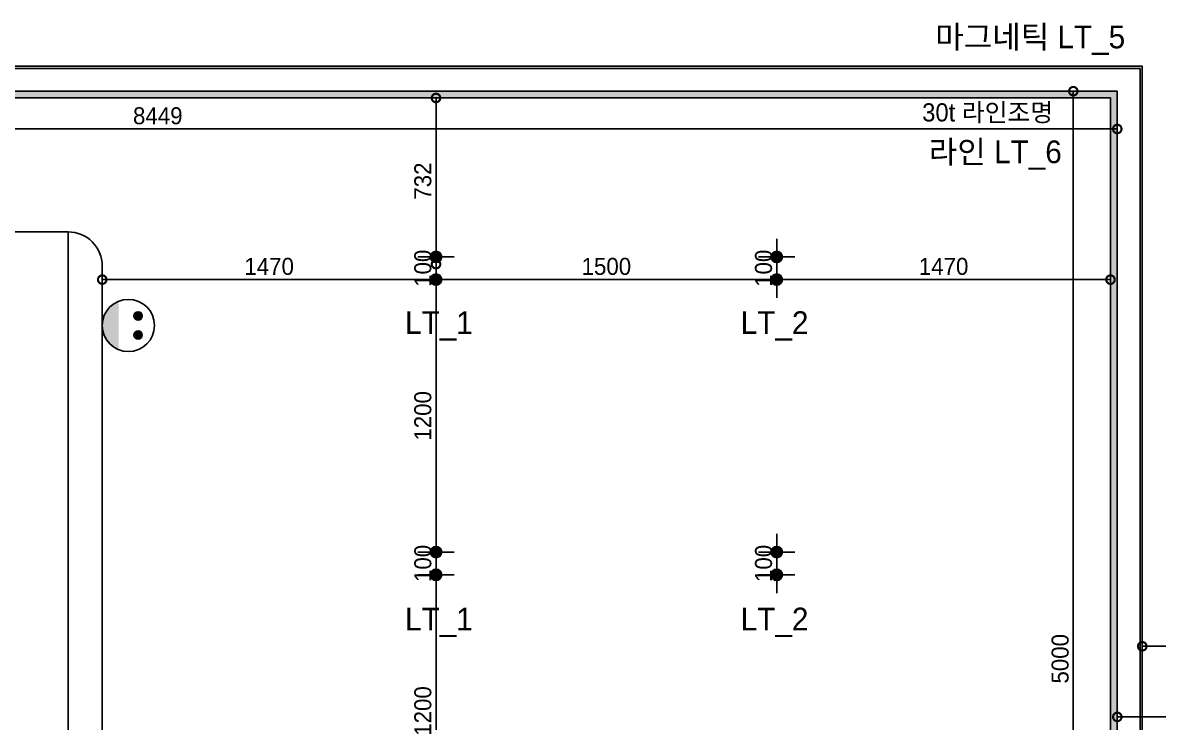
# Model space of a CAD drawing. Header units: inches. Extents: x -55157 to -7160, y -122257 to -52101.
# Drawn here: x -25335 to -20336, y -96871 to -93790 of the extents above; entities that cross this region are included whole.
import ezdxf

# ---------------------------------------------------------------- set-up
doc = ezdxf.new("R2010")
doc.units = ezdxf.units.IN
doc.header["$LTSCALE"] = 50
doc.header["$MEASUREMENT"] = 0
doc.linetypes.add('DASHEDX2', pattern=[1.5, 1, -0.5])
doc.linetypes.add('HIDDEN', pattern=[0.375, 0.25, -0.125])
for name, color, linetype in [('0-ELC TEXT', 7, 'Continuous'), ('03-WAL NEW', 3, 'Continuous'), ('07-DIM WAL', 5, 'Continuous'), ('3.기호.계단선', 30, 'Continuous'), ('CEIL-LIGHT', 7, 'Continuous'), ('RC-LIGHT', 7, 'Continuous'), ('도면층2', 2, 'Continuous'), ('설비', 140, 'Continuous')]:
    doc.layers.add(name, color=color, linetype=linetype)
doc.styles.add('스타일1', font='HY울릉도M.TTF')
doc.styles.add('코레일둥고', font='Korail_Round_Gothic_Medium.ttf')
doc.dimstyles.new('30', dxfattribs={"dimscale": 30, "dimtxt": 2.5, "dimasz": 2.5, "dimexe": 1.25, "dimexo": 2, "dimtad": 1, "dimdec": 0, "dimtxsty": '스타일1', "dimblk": 'DOTSMALL', "dimcen": 2.5, "dimclrd": 1, "dimclre": 1, "dimclrt": 2, "dimadec": 0, "dimazin": 0, "dimtfac": 1, "dimtix": 1, "dimtmove": 0, "dimatfit": 3, "dimldrblk": 'DOTSMALL', "dimfxl": 1.25, "dimarcsym": 0})

# ---------------------------------------------------------------- blocks, each defined once
blk = doc.blocks.new('vudauseh')
at = {"layer": '도면층2'}
for p, q in [((-46635, -60605.2), (-48930, -60605.2)), ((-46635, -65085.2), (-46635, -60605.2))]:
    blk.add_line(p, q, dxfattribs=at)
blk = doc.blocks.new('ccjwsjdeh')
at = {"layer": '03-WAL NEW'}
blk.add_lwpolyline([(-25135, -81604.4), (-25135, -77124.4, -0.414214), (-24985, -77274.4), (-24985, -81604.4)], format="xyb", dxfattribs=at)
blk.add_blockref('vudauseh', (21500, -16519.2))
blk = doc.blocks.new('1')
at = {"linetype": 'Continuous'}
h = blk.add_hatch(color=4, dxfattribs=at)
h.dxf.hatch_style = 1
edge = h.paths.add_edge_path()
edge.add_arc((11539653.5, -14273503.8), 37.5, 0, 360)
at = {"color": 1, "linetype": 'Continuous'}
for p, q in [((11539653.5, -14273637.1), (11539653.5, -14273370.5)), ((11539520.2, -14273503.8), (11539786.8, -14273503.8))]:
    blk.add_line(p, q, dxfattribs=at)
at = {"color": 4, "linetype": 'Continuous'}
for radius in [41.5, 37.5]:
    blk.add_circle((11539653.5, -14273503.8), radius, dxfattribs=at)
blk = doc.blocks.new('_DOTSMALL')
at = {"color": 0, "linetype": 'ByBlock', "const_width": 0.5}
blk.add_lwpolyline([(-0.0625, 0, 1), (0.0625, 0, 1)], format="xyb", close=True, dxfattribs=at)
blk = doc.blocks.new('*D270')
at = {"layer": '07-DIM WAL', "color": 1, "lineweight": -2, "transparency": 16777216}
for p, q in [((-23515.5, -96296.4), (-23515.5, -96046.4)), ((-23455.5, -96121.4), (-23478, -96121.4)), ((-23575.5, -96221.4), (-23553, -96221.4))]:
    blk.add_line(p, q, dxfattribs=at)
at = {"layer": 'Defpoints', "color": 0, "transparency": 16777216}
for p in [(-23515.5, -96121.4), (-23515.5, -96121.4), (-23515.5, -96221.4)]:
    blk.add_point(p, dxfattribs=at)
at = {"layer": '07-DIM WAL', "color": 1, "lineweight": -2, "transparency": 16777216, "xscale": 75, "yscale": 75, "zscale": 75}
for p, rotation in [((-23515.5, -96121.4), 270), ((-23515.5, -96221.4), 90)]:
    blk.add_blockref('_DOTSMALL', p, dxfattribs=dict(at, rotation=rotation))
at = {"layer": '07-DIM WAL', "color": 2, "transparency": 16777216, "insert": (-23573.2, -96171.4), "char_height": 75, "attachment_point": 5, "rotation": 90, "style": '스타일1'}
blk.add_mtext('100', dxfattribs=at)
blk = doc.blocks.new('*D272')
at = {"layer": '07-DIM WAL', "color": 1, "lineweight": -2, "transparency": 16777216}
for p, q in [((-23515.5, -94996.4), (-23515.5, -94746.4)), ((-23455.5, -94821.4), (-23478, -94821.4)), ((-23575.5, -94921.4), (-23553, -94921.4))]:
    blk.add_line(p, q, dxfattribs=at)
at = {"layer": 'Defpoints', "color": 0, "transparency": 16777216}
for p in [(-23515.5, -94821.4), (-23515.5, -94821.4), (-23515.5, -94921.4)]:
    blk.add_point(p, dxfattribs=at)
at = {"layer": '07-DIM WAL', "color": 1, "lineweight": -2, "transparency": 16777216, "xscale": 75, "yscale": 75, "zscale": 75}
for p, rotation in [((-23515.5, -94821.4), 270), ((-23515.5, -94921.4), 90)]:
    blk.add_blockref('_DOTSMALL', p, dxfattribs=dict(at, rotation=rotation))
at = {"layer": '07-DIM WAL', "color": 2, "transparency": 16777216, "insert": (-23573.2, -94871.4), "char_height": 75, "attachment_point": 5, "rotation": 90, "style": '스타일1'}
blk.add_mtext('100', dxfattribs=at)
blk = doc.blocks.new('*D273')
at = {"layer": '07-DIM WAL', "color": 1, "lineweight": -2, "transparency": 16777216}
for p, q in [((-23575.5, -94921.4), (-23553, -94921.4)), ((-23515.5, -94921.4), (-23515.5, -96121.4)), ((-23575.5, -96121.4), (-23553, -96121.4))]:
    blk.add_line(p, q, dxfattribs=at)
at = {"layer": 'Defpoints', "color": 0, "transparency": 16777216}
for p in [(-23515.5, -94921.4), (-23515.5, -96121.4), (-23515.5, -96121.4)]:
    blk.add_point(p, dxfattribs=at)
at = {"layer": '07-DIM WAL', "color": 1, "lineweight": -2, "transparency": 16777216, "xscale": 75, "yscale": 75, "zscale": 75}
for p, rotation in [((-23515.5, -94921.4), 90), ((-23515.5, -96121.4), 270)]:
    blk.add_blockref('_DOTSMALL', p, dxfattribs=dict(at, rotation=rotation))
at = {"layer": '07-DIM WAL', "color": 2, "transparency": 16777216, "insert": (-23573.2, -95521.4), "char_height": 75, "attachment_point": 5, "rotation": 90, "style": '스타일1'}
blk.add_mtext('1200', dxfattribs=at)
blk = doc.blocks.new('*D274')
at = {"layer": '07-DIM WAL', "color": 1, "lineweight": -2, "transparency": 16777216}
for p, q in [((-23575.5, -96221.4), (-23553, -96221.4)), ((-23515.5, -96221.4), (-23515.5, -97421.4)), ((-23575.5, -97421.4), (-23553, -97421.4))]:
    blk.add_line(p, q, dxfattribs=at)
at = {"layer": 'Defpoints', "color": 0, "transparency": 16777216}
for p in [(-23515.5, -96221.4), (-23515.5, -97421.4), (-23515.5, -97421.4)]:
    blk.add_point(p, dxfattribs=at)
at = {"layer": '07-DIM WAL', "color": 1, "lineweight": -2, "transparency": 16777216, "xscale": 75, "yscale": 75, "zscale": 75}
for p, rotation in [((-23515.5, -96221.4), 90), ((-23515.5, -97421.4), 270)]:
    blk.add_blockref('_DOTSMALL', p, dxfattribs=dict(at, rotation=rotation))
at = {"layer": '07-DIM WAL', "color": 2, "transparency": 16777216, "insert": (-23573.2, -96821.4), "char_height": 75, "attachment_point": 5, "rotation": 90, "style": '스타일1'}
blk.add_mtext('1200', dxfattribs=at)
blk = doc.blocks.new('*D276')
at = {"layer": '07-DIM WAL', "color": 1, "lineweight": -2, "transparency": 16777216}
for p, q in [((-20515.9, -96787.7), (-20515.9, -96809.9)), ((-19716, -96787.7), (-19716, -96809.9)), ((-20515.9, -96847.4), (-19716, -96847.4))]:
    blk.add_line(p, q, dxfattribs=at)
at = {"layer": 'Defpoints', "color": 0, "transparency": 16777216}
for p in [(-20515.9, -96847.7), (-19716, -96847.4), (-19716, -96847.7)]:
    blk.add_point(p, dxfattribs=at)
at = {"layer": '07-DIM WAL', "color": 1, "lineweight": -2, "transparency": 16777216, "xscale": 75, "yscale": 75, "zscale": 75, "rotation": 180}
blk.add_blockref('_DOTSMALL', (-20515.9, -96847.4), dxfattribs=at)
at = {"layer": '07-DIM WAL', "color": 1, "lineweight": -2, "transparency": 16777216, "xscale": 75, "yscale": 75, "zscale": 75}
blk.add_blockref('_DOTSMALL', (-19716, -96847.4), dxfattribs=at)
at = {"layer": '07-DIM WAL', "color": 2, "transparency": 16777216, "insert": (-20116, -96789.6), "char_height": 75, "attachment_point": 5, "style": '스타일1'}
blk.add_mtext('800', dxfattribs=at)
blk = doc.blocks.new('*D277')
at = {"layer": '07-DIM WAL', "color": 1, "lineweight": -2, "transparency": 16777216}
for p, q in [((-28965, -94151.4), (-28965, -94295.4)), ((-20516, -94151.4), (-20516, -94295.4)), ((-20516, -94257.9), (-28965, -94257.9))]:
    blk.add_line(p, q, dxfattribs=at)
at = {"layer": 'Defpoints', "color": 0, "transparency": 16777216}
for p in [(-28965, -94091.4), (-20516, -94091.4), (-28965, -94257.9)]:
    blk.add_point(p, dxfattribs=at)
at = {"layer": '07-DIM WAL', "color": 1, "lineweight": -2, "transparency": 16777216, "xscale": 75, "yscale": 75, "zscale": 75, "rotation": 180}
blk.add_blockref('_DOTSMALL', (-28965, -94257.9), dxfattribs=at)
at = {"layer": '07-DIM WAL', "color": 1, "lineweight": -2, "transparency": 16777216, "xscale": 75, "yscale": 75, "zscale": 75}
blk.add_blockref('_DOTSMALL', (-20516, -94257.9), dxfattribs=at)
at = {"layer": '07-DIM WAL', "color": 2, "transparency": 16777216, "insert": (-24740.5, -94200.1), "char_height": 75, "attachment_point": 5, "style": '스타일1'}
blk.add_mtext('8449', dxfattribs=at)
blk = doc.blocks.new('*D278')
at = {"layer": '07-DIM WAL', "color": 1, "lineweight": -2, "transparency": 16777216}
for p, q in [((-20576, -94091.4), (-20747.1, -94091.4)), ((-20709.6, -94091.4), (-20709.6, -99091.4)), ((-20576, -99091.4), (-20747.1, -99091.4))]:
    blk.add_line(p, q, dxfattribs=at)
at = {"layer": 'Defpoints', "color": 0, "transparency": 16777216}
for p in [(-20516, -94091.4), (-20709.6, -99091.4), (-20516, -99091.4)]:
    blk.add_point(p, dxfattribs=at)
at = {"layer": '07-DIM WAL', "color": 1, "lineweight": -2, "transparency": 16777216, "xscale": 75, "yscale": 75, "zscale": 75}
for p, rotation in [((-20709.6, -94091.4), 90), ((-20709.6, -99091.4), 270)]:
    blk.add_blockref('_DOTSMALL', p, dxfattribs=dict(at, rotation=rotation))
at = {"layer": '07-DIM WAL', "color": 2, "transparency": 16777216, "insert": (-20767.3, -96591.4), "char_height": 75, "attachment_point": 5, "rotation": 90, "style": '스타일1'}
blk.add_mtext('5000', dxfattribs=at)
blk = doc.blocks.new('*D345')
at = {"layer": '07-DIM WAL', "color": 1, "lineweight": -2, "transparency": 16777216}
for p, q in [((-22015.5, -96296.4), (-22015.5, -96046.4)), ((-21955.5, -96121.4), (-21978, -96121.4)), ((-22075.5, -96221.4), (-22053, -96221.4))]:
    blk.add_line(p, q, dxfattribs=at)
at = {"layer": 'Defpoints', "color": 0, "transparency": 16777216}
for p in [(-22015.5, -96121.4), (-22015.5, -96121.4), (-22015.5, -96221.4)]:
    blk.add_point(p, dxfattribs=at)
at = {"layer": '07-DIM WAL', "color": 1, "lineweight": -2, "transparency": 16777216, "xscale": 75, "yscale": 75, "zscale": 75}
for p, rotation in [((-22015.5, -96121.4), 270), ((-22015.5, -96221.4), 90)]:
    blk.add_blockref('_DOTSMALL', p, dxfattribs=dict(at, rotation=rotation))
at = {"layer": '07-DIM WAL', "color": 2, "transparency": 16777216, "insert": (-22073.2, -96171.4), "char_height": 75, "attachment_point": 5, "rotation": 90, "style": '스타일1'}
blk.add_mtext('100', dxfattribs=at)
blk = doc.blocks.new('*D347')
at = {"layer": '07-DIM WAL', "color": 1, "lineweight": -2, "transparency": 16777216}
for p, q in [((-22015.5, -94996.4), (-22015.5, -94746.4)), ((-21955.5, -94821.4), (-21978, -94821.4)), ((-22075.5, -94921.4), (-22053, -94921.4))]:
    blk.add_line(p, q, dxfattribs=at)
at = {"layer": 'Defpoints', "color": 0, "transparency": 16777216}
for p in [(-22015.5, -94821.4), (-22015.5, -94821.4), (-22015.5, -94921.4)]:
    blk.add_point(p, dxfattribs=at)
at = {"layer": '07-DIM WAL', "color": 1, "lineweight": -2, "transparency": 16777216, "xscale": 75, "yscale": 75, "zscale": 75}
for p, rotation in [((-22015.5, -94821.4), 270), ((-22015.5, -94921.4), 90)]:
    blk.add_blockref('_DOTSMALL', p, dxfattribs=dict(at, rotation=rotation))
at = {"layer": '07-DIM WAL', "color": 2, "transparency": 16777216, "insert": (-22073.2, -94871.4), "char_height": 75, "attachment_point": 5, "rotation": 90, "style": '스타일1'}
blk.add_mtext('100', dxfattribs=at)
blk = doc.blocks.new('*D348')
at = {"layer": '07-DIM WAL', "color": 1, "lineweight": -2, "transparency": 16777216}
for p, q in [((-23515.5, -94861.4), (-23515.5, -94883.9)), ((-22015.5, -94893.3), (-22015.5, -94883.9)), ((-23515.5, -94921.4), (-22015.5, -94921.4))]:
    blk.add_line(p, q, dxfattribs=at)
at = {"layer": 'Defpoints', "color": 0, "transparency": 16777216}
for p in [(-23515.5, -94921.4), (-22015.5, -94921.4), (-22015.5, -94953.3)]:
    blk.add_point(p, dxfattribs=at)
at = {"layer": '07-DIM WAL', "color": 1, "lineweight": -2, "transparency": 16777216, "xscale": 75, "yscale": 75, "zscale": 75, "rotation": 180}
blk.add_blockref('_DOTSMALL', (-23515.5, -94921.4), dxfattribs=at)
at = {"layer": '07-DIM WAL', "color": 1, "lineweight": -2, "transparency": 16777216, "xscale": 75, "yscale": 75, "zscale": 75}
blk.add_blockref('_DOTSMALL', (-22015.5, -94921.4), dxfattribs=at)
at = {"layer": '07-DIM WAL', "color": 2, "transparency": 16777216, "insert": (-22765.5, -94863.6), "char_height": 75, "attachment_point": 5, "style": '스타일1'}
blk.add_mtext('1500', dxfattribs=at)
blk = doc.blocks.new('*D375')
at = {"layer": '07-DIM WAL', "color": 1, "lineweight": -2, "transparency": 16777216}
for p, q in [((-22015.5, -94861.4), (-22015.5, -94883.9)), ((-20546, -94861.4), (-20546, -94883.9)), ((-22015.5, -94921.4), (-20546, -94921.4))]:
    blk.add_line(p, q, dxfattribs=at)
at = {"layer": 'Defpoints', "color": 0, "transparency": 16777216}
for p in [(-22015.5, -94921.4), (-20546, -94921.4), (-20546, -94921.4)]:
    blk.add_point(p, dxfattribs=at)
at = {"layer": '07-DIM WAL', "color": 1, "lineweight": -2, "transparency": 16777216, "xscale": 75, "yscale": 75, "zscale": 75, "rotation": 180}
blk.add_blockref('_DOTSMALL', (-22015.5, -94921.4), dxfattribs=at)
at = {"layer": '07-DIM WAL', "color": 1, "lineweight": -2, "transparency": 16777216, "xscale": 75, "yscale": 75, "zscale": 75}
blk.add_blockref('_DOTSMALL', (-20546, -94921.4), dxfattribs=at)
at = {"layer": '07-DIM WAL', "color": 2, "transparency": 16777216, "insert": (-21280.7, -94863.6), "char_height": 75, "attachment_point": 5, "style": '스타일1'}
blk.add_mtext('1470', dxfattribs=at)
blk = doc.blocks.new('*D376')
at = {"layer": '07-DIM WAL', "color": 1, "lineweight": -2, "transparency": 16777216}
for p, q in [((-24985, -94861.4), (-24985, -94883.9)), ((-23515.5, -94861.4), (-23515.5, -94883.9)), ((-23515.5, -94921.4), (-24985, -94921.4))]:
    blk.add_line(p, q, dxfattribs=at)
at = {"layer": 'Defpoints', "color": 0, "transparency": 16777216}
for p in [(-24985, -94921.4), (-24985, -94921.4), (-23515.5, -94921.4)]:
    blk.add_point(p, dxfattribs=at)
at = {"layer": '07-DIM WAL', "color": 1, "lineweight": -2, "transparency": 16777216, "xscale": 75, "yscale": 75, "zscale": 75, "rotation": 180}
blk.add_blockref('_DOTSMALL', (-24985, -94921.4), dxfattribs=at)
at = {"layer": '07-DIM WAL', "color": 1, "lineweight": -2, "transparency": 16777216, "xscale": 75, "yscale": 75, "zscale": 75}
blk.add_blockref('_DOTSMALL', (-23515.5, -94921.4), dxfattribs=at)
at = {"layer": '07-DIM WAL', "color": 2, "transparency": 16777216, "insert": (-24250.2, -94863.6), "char_height": 75, "attachment_point": 5, "style": '스타일1'}
blk.add_mtext('1470', dxfattribs=at)
blk = doc.blocks.new('*D378')
at = {"layer": '07-DIM WAL', "color": 1, "lineweight": -2, "transparency": 16777216}
for p, q in [((-23575.5, -94121.4), (-23553, -94121.4)), ((-23515.5, -94853.3), (-23515.5, -94121.4)), ((-23575.5, -94853.3), (-23553, -94853.3))]:
    blk.add_line(p, q, dxfattribs=at)
at = {"layer": 'Defpoints', "color": 0, "transparency": 16777216}
for p in [(-23515.5, -94121.4), (-23515.5, -94121.4), (-23515.5, -94853.3)]:
    blk.add_point(p, dxfattribs=at)
at = {"layer": '07-DIM WAL', "color": 1, "lineweight": -2, "transparency": 16777216, "xscale": 75, "yscale": 75, "zscale": 75}
for p, rotation in [((-23515.5, -94121.4), 90), ((-23515.5, -94853.3), 270)]:
    blk.add_blockref('_DOTSMALL', p, dxfattribs=dict(at, rotation=rotation))
at = {"layer": '07-DIM WAL', "color": 2, "transparency": 16777216, "insert": (-23573.2, -94487.4), "char_height": 75, "attachment_point": 5, "rotation": 90, "style": '스타일1'}
blk.add_mtext('732', dxfattribs=at)
blk = doc.blocks.new('*D417')
at = {"layer": '07-DIM WAL', "color": 1, "lineweight": -2, "transparency": 16777216}
for p, q in [((-20406, -96476.4), (-20406, -96498.9)), ((-19716, -96476.4), (-19716, -96498.9)), ((-20406, -96536.4), (-19716, -96536.4))]:
    blk.add_line(p, q, dxfattribs=at)
at = {"layer": 'Defpoints', "color": 0, "transparency": 16777216}
for p in [(-20406, -96536.4), (-19716, -96536.4), (-19716, -96536.4)]:
    blk.add_point(p, dxfattribs=at)
at = {"layer": '07-DIM WAL', "color": 1, "lineweight": -2, "transparency": 16777216, "xscale": 75, "yscale": 75, "zscale": 75, "rotation": 180}
blk.add_blockref('_DOTSMALL', (-20406, -96536.4), dxfattribs=at)
at = {"layer": '07-DIM WAL', "color": 1, "lineweight": -2, "transparency": 16777216, "xscale": 75, "yscale": 75, "zscale": 75}
blk.add_blockref('_DOTSMALL', (-19716, -96536.4), dxfattribs=at)
at = {"layer": '07-DIM WAL', "color": 2, "transparency": 16777216, "insert": (-20061, -96478.6), "char_height": 75, "attachment_point": 5, "style": '스타일1'}
blk.add_mtext('690', dxfattribs=at)
blk = doc.blocks.new('egoo')
at = {"layer": '설비'}
h = blk.add_hatch(color=140, dxfattribs=at)
edge = h.paths.add_edge_path()
edge.add_arc((1015645.3, 443433.7), 22.3, 0, 360)
h = blk.add_hatch(color=140, dxfattribs=at)
edge = h.paths.add_edge_path()
edge.add_arc((1015747.7, 443433.7), 22.3, 0, 360)
h = blk.add_hatch(color=140, dxfattribs=at)
edge = h.paths.add_edge_path()
edge.add_line((1015826.3, 443329.1), (1015566.6, 443329.1))
edge.add_ellipse((1015696.5, 443381.5), major_axis=(99, 99), ratio=1, start_angle=156.95778, end_angle=293.04222)
at = {"layer": '설비', "color": 140}
for centre, radius in [((1015696.5, 443381.5), 140), ((1015645.3, 443433.7), 22.3), ((1015747.7, 443433.7), 22.3)]:
    blk.add_circle(centre, radius, dxfattribs=at)

msp = doc.modelspace()

# ---------------------------------------------------------------- hatches: boundary and pattern name
at = {"layer": 'CEIL-LIGHT'}
h = msp.add_hatch(dxfattribs=at)
h.set_pattern_fill('ANSI31', color=140)
h.set_pattern_definition([(45, (-22719.126, 0), (-0.08838834765, 0.08838834765), [])])
h.paths.add_polyline_path([(-28964.967, -94091.45), (-20515.967, -94091.45), (-20515.967, -99091.45), (-20545.967, -99091.45), (-20545.967, -94121.45), (-28964.967, -94121.45)])

# ---------------------------------------------------------------- linework, layer by layer
at = {"layer": 'CEIL-LIGHT', "color": 140}
msp.add_lwpolyline([(-28964.967, -94091.45), (-20515.967, -94091.45), (-20515.967, -99091.45), (-20545.967, -99091.45), (-20545.967, -94121.45), (-28964.967, -94121.45), (-28964.967, -94091.45)], dxfattribs=at)
at = {"layer": 'RC-LIGHT'}
for points in [[(-28964.967, -93981.45), (-20405.967, -93981.45), (-20405.967, -99091.45)], [(-28964.967, -93991.45), (-20415.967, -93991.45), (-20415.967, -99091.45)]]:
    msp.add_lwpolyline(points, dxfattribs=at)

# ---------------------------------------------------------------- block references
at = {"layer": 'CEIL-LIGHT', "color": 10, "linetype": 'HIDDEN', "ltscale": 5}
msp.add_blockref('ccjwsjdeh', (0, -17587.01), dxfattribs=at)
at = {"layer": 'RC-LIGHT', "xscale": -0.6024096385271789, "yscale": 0.6024096385271789, "zscale": 0.6024096385271789}
for p in [(6928083.026, 8503674.874), (6929583.026, 8503674.874), (6928083.026, 8503574.874), (6929583.026, 8503574.874), (6928083.026, 8502374.809), (6929583.026, 8502374.809), (6928083.026, 8502274.809), (6929583.026, 8502274.809)]:
    msp.add_blockref('1', p, dxfattribs=at)
at = {"layer": '설비', "color": 140, "xscale": 0.8214285869294655, "yscale": 0.8214285869294655, "zscale": 0.8214285869294655, "rotation": 270}
msp.add_blockref('egoo', (-389076.174, 739198.882), dxfattribs=at)

# ---------------------------------------------------------------- texts
at = {"layer": '0-ELC TEXT', "color": 7, "linetype": 'DASHEDX2', "style": '코레일둥고'}
msp.add_text('30t 라인조명', height=80, dxfattribs=at).set_placement((-21375.017, -94224.788))
at = {"layer": '3.기호.계단선', "style": '코레일둥고'}
for s, p in [('마그네틱 LT_5', (-21317.794, -93902.614)), ('라인 LT_6', (-21345.863, -94408.506)), ('LT_1', (-23652.02, -95160.9)), ('LT_2', (-22174.001, -95160.9)), ('LT_1', (-23652.02, -96466.286)), ('LT_2', (-22174.001, -96466.286))]:
    msp.add_text(s, height=100, dxfattribs=at).set_placement(p)

# ---------------------------------------------------------------- dimensions: what is measured, and where the dimension line sits
at = {"layer": '07-DIM WAL'}
for base, p1, p2, picture, middle in [((-28964.967, -94257.877), (-20515.967, -94091.45), (-28964.967, -94091.45), '*D277', (-24740.467, -94200.129)), ((-24984.966911428, -94921.384627573), (-23515.466911428, -94921.384627573), (-24984.966911428, -94921.384627573), '*D376', (-24250.216911428, -94863.636624909)), ((-22015.467, -94921.385), (-23515.467, -94921.385), (-22015.467, -94953.32), '*D348', (-22765.467, -94863.637)), ((-20545.966911428, -94921.384627572), (-22015.466911428, -94921.384627572), (-20545.966911428, -94921.384627572), '*D375', (-21280.716911428, -94863.636624909)), ((-19715.967, -96536.45), (-20405.967, -96536.45), (-19715.967, -96536.45), '*D417', (-20060.967, -96478.602)), ((-19715.967, -96847.443), (-20515.946, -96847.731), (-19715.967, -96847.731), '*D276', (-20115.957, -96789.645))]:
    dim = msp.add_linear_dim(base=base, p1=p1, p2=p2, dimstyle='30', dxfattribs=at)
    dim.commit()
    dim.dimension.update_dxf_attribs({"geometry": picture, "text_midpoint": middle})
for base, p1, p2, picture, middle in [((-20709.576, -99091.45), (-20515.967, -94091.45), (-20515.967, -99091.45), '*D278', (-20767.324, -96591.45)), ((-23515.467, -94121.45), (-23515.467, -94853.32), (-23515.467, -94121.45), '*D378', (-23573.215, -94487.385)), ((-23515.467, -94821.385), (-23515.467, -94921.385), (-23515.467, -94821.385), '*D272', (-23573.215, -94871.385)), ((-22015.467, -94821.385), (-22015.467, -94921.385), (-22015.467, -94821.385), '*D347', (-22073.215, -94871.385)), ((-23515.467, -96121.45), (-23515.467, -94921.385), (-23515.467, -96121.45), '*D273', (-23573.215, -95521.417)), ((-23515.467, -96121.45), (-23515.467, -96221.45), (-23515.467, -96121.45), '*D270', (-23573.215, -96171.45)), ((-22015.467, -96121.45), (-22015.467, -96221.45), (-22015.467, -96121.45), '*D345', (-22073.215, -96171.45)), ((-23515.467, -97421.45), (-23515.467, -96221.45), (-23515.467, -97421.45), '*D274', (-23573.215, -96821.45))]:
    dim = msp.add_linear_dim(base=base, p1=p1, p2=p2, angle=90, dimstyle='30', dxfattribs=at)
    dim.commit()
    dim.dimension.update_dxf_attribs({"geometry": picture, "text_midpoint": middle})

doc.saveas('drawing.dxf')
